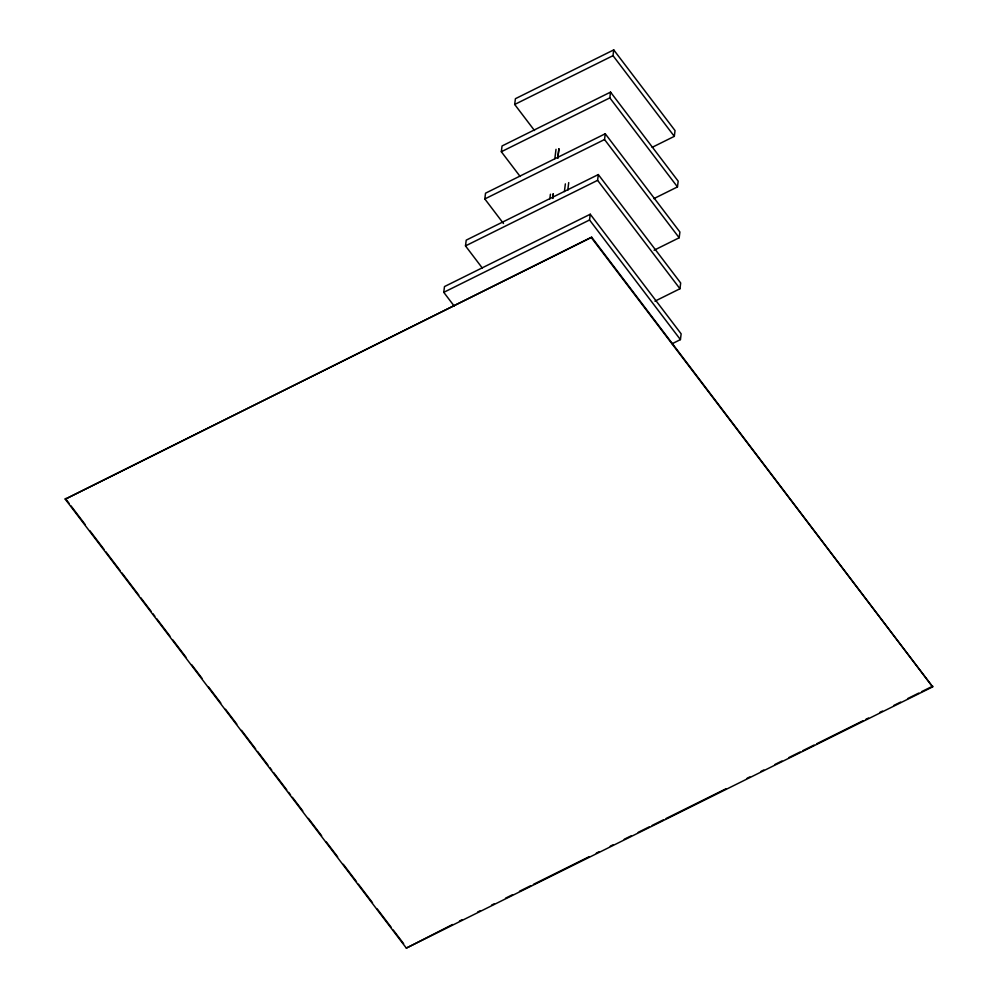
<?xml version="1.0" encoding="UTF-8"?>
<svg xmlns="http://www.w3.org/2000/svg" width="998" height="998" viewBox="0 0 998 998"><rect width="100%" height="100%" fill="white"/><g stroke="black" fill="none" stroke-linecap="round" stroke-linejoin="round"><path stroke-width="1.5" d="M65.244 499.162L591.664 237.212L932.656 686.861L406.336 948.1L65.244 499.162L591.664 237.212M454.078 305.912L443.761 292.339L444.484 286.576L590.255 214.233L681.147 333.843L680.424 339.607L672.103 343.749M482.333 268.075L465.492 245.907L466.216 240.144L598.313 174.575L680.686 282.983L679.962 288.746L654.938 301.171M503.479 223.515L484.816 198.951L485.527 193.188L605.25 133.769L679.9 232.01L679.176 237.774L654.114 250.211M520.12 176.459L501.333 151.733L502.044 145.97L610.539 92.115L678.178 181.149L677.467 186.913L653.815 198.652M406.336 948.1L452.506 924.522M534.491 130.526L514.681 104.466L515.405 98.702L613.733 49.9L675.035 130.588L674.311 136.352L652.156 147.342M549.848 198.852L550.422 194.211M554.851 158.62L556.011 149.338M552.755 198.402L553.329 193.749M564.406 191.591L565.367 183.882M567.762 190.319L568.723 182.609M680.424 339.607L589.544 219.984L590.255 214.233M679.962 288.746L597.602 180.339L598.313 174.575M674.311 136.352L613.009 55.663L613.733 49.9M679.176 237.774L604.538 139.533L605.25 133.769M677.467 186.913L609.828 97.879L610.539 92.115M552.692 198.353L553.279 193.712M514.681 104.466L613.009 55.663M501.333 151.733L609.828 97.879M484.816 198.951L604.538 139.533M465.492 245.907L597.602 180.339M443.761 292.339L589.544 219.984M459.479 921.054L462.274 919.669M477.63 912.047L480.425 910.663M491.59 905.111L494.384 903.726M505.549 898.188L512.535 894.719M519.509 891.251L530.687 885.713M533.468 884.328L589.319 856.608M596.293 853.14L599.087 851.756M610.252 846.217L613.046 844.832M624.224 839.281L631.198 835.825M638.184 832.357L649.349 826.818M652.143 825.433L663.308 819.882M666.103 818.497L726.132 788.707M747.078 778.303L749.86 776.918M761.037 771.379L763.832 769.994M774.997 764.443L781.97 760.987M788.956 757.519L800.122 751.981M802.916 750.596L814.081 745.044M816.875 743.66L862.946 720.793M865.74 719.408L868.534 718.024M879.7 712.485L882.494 711.087M893.659 705.549L900.645 702.081M907.619 698.625L918.784 693.074M921.578 691.689L932.756 686.15M591.565 237.923L932.656 686.861M65.344 498.451L69.112 503.416M70.995 505.886L85.129 524.499M89.832 530.699L103.967 549.299M105.85 551.782L119.985 570.382M121.868 572.864L138.834 595.182M140.718 597.665L151.085 611.3M152.968 613.782L154.852 616.265M156.736 618.748L169.922 636.1M172.754 639.83L185.94 657.183M191.604 664.631L201.97 678.266M208.557 686.948L220.808 703.079M225.523 709.279L236.825 724.161M241.541 730.361L255.675 748.962M257.559 751.444L267.926 765.079M269.809 767.562L271.693 770.044M273.577 772.527L286.763 789.88M288.647 792.362L290.53 794.845M292.414 797.327L302.781 810.962M308.432 818.41L321.63 835.775M326.346 841.975L337.648 856.858M343.3 864.293L356.498 881.658M358.382 884.141L372.516 902.741M377.219 908.941L391.353 927.541M393.237 930.024L403.604 943.659M558.917 148.877L557.757 158.171L558.917 148.877"/></g></svg>
